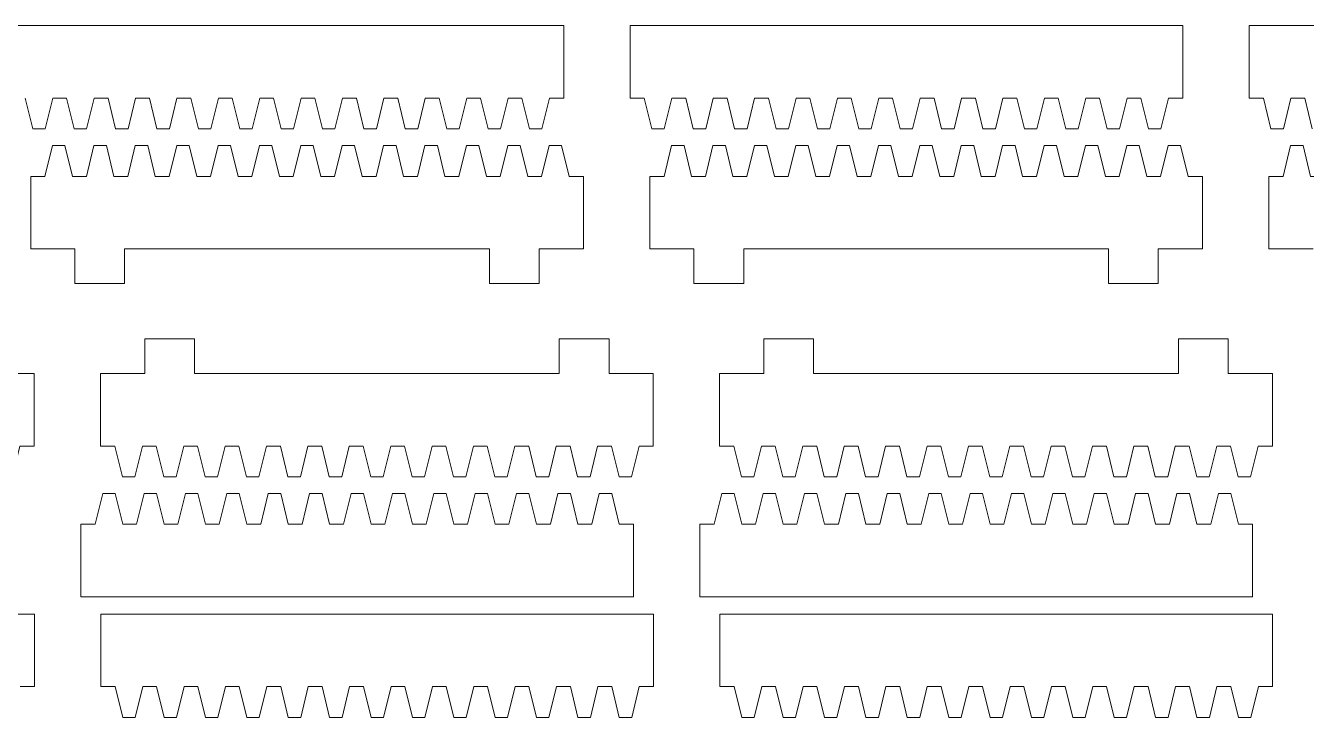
# Model space of a CAD drawing. Header units: millimetres. Extents: x 0 to 634, y 0 to 463.
# Drawn here: x 458.6 to 551.3, y 307.9 to 357.9 of the extents above; entities that cross this region are included whole.
import ezdxf

# ---------------------------------------------------------------- set-up
doc = ezdxf.new("R2010")
doc.units = ezdxf.units.MM
doc.header["$MEASUREMENT"] = 0
doc.layers.get('0').update_dxf_attribs({"linetype": 'CONTINUOUS', "lineweight": 0})

msp = doc.modelspace()

# ---------------------------------------------------------------- linework, layer by layer
at = {"linetype": 'Continuous'}
for points in [[(457.53471, 357.91698, 0), (460.73471, 357.91698, 0), (464.33471, 357.91698, 0), (490.73471, 357.91698, 0), (494.33471, 357.91698, 0), (497.53471, 357.91698, 0), (497.53471, 352.66698, 0), (496.50121, 352.66698, 0), (495.9538, 350.44354, 0), (495.0538, 350.44354, 0), (494.50639, 352.66698, 0), (493.50636, 352.66698, 0), (492.95896, 350.44354, 0), (492.05896, 350.44354, 0), (491.51155, 352.66698, 0), (490.51152, 352.66698, 0), (489.96411, 350.44354, 0), (489.06411, 350.44354, 0), (488.5167, 352.66698, 0), (487.51668, 352.66698, 0), (486.96927, 350.44354, 0), (486.06927, 350.44354, 0), (485.52186, 352.66698, 0), (484.52183, 352.66698, 0), (483.97442, 350.44354, 0), (483.07442, 350.44354, 0), (482.52702, 352.66698, 0), (481.52699, 352.66698, 0), (480.97958, 350.44354, 0), (480.07958, 350.44354, 0), (479.53217, 352.66698, 0), (478.53214, 352.66698, 0), (477.98474, 350.44354, 0), (477.08474, 350.44354, 0), (476.53733, 352.66698, 0), (475.5373, 352.66698, 0), (474.98989, 350.44354, 0), (474.08989, 350.44354, 0), (473.54248, 352.66698, 0), (472.54246, 352.66698, 0), (471.99505, 350.44354, 0), (471.09505, 350.44354, 0), (470.54764, 352.66698, 0), (469.54761, 352.66698, 0), (469.0002, 350.44354, 0), (468.1002, 350.44354, 0), (467.55279, 352.66698, 0), (466.55277, 352.66698, 0), (466.00536, 350.44354, 0), (465.10536, 350.44354, 0), (464.55795, 352.66698, 0), (463.55792, 352.66698, 0), (463.01051, 350.44354, 0), (462.11051, 350.44354, 0), (461.56311, 352.66698, 0), (460.56308, 352.66698, 0), (460.01567, 350.44354, 0), (459.11567, 350.44354, 0), (458.56826, 352.66698, 0)], [(551.71051, 350.44354, 0), (551.16311, 352.66698, 0), (550.16308, 352.66698, 0), (549.61567, 350.44354, 0), (548.71567, 350.44354, 0), (548.16826, 352.66698, 0), (547.13471, 352.66698, 0), (547.13471, 357.91698, 0), (550.33471, 357.91698, 0), (553.93471, 357.91698, 0)], [(463.53594, 349.24064, 0), (462.98853, 347.0172, 0), (461.98851, 347.0172, 0), (461.4411, 349.24064, 0), (460.5411, 349.24064, 0), (459.99369, 347.0172, 0), (458.96019, 347.0172, 0), (458.96019, 341.7672, 0), (462.16019, 341.7672, 0)], [(469.52563, 349.24064, 0), (468.97822, 347.0172, 0), (467.97819, 347.0172, 0), (467.43079, 349.24064, 0), (466.53079, 349.24064, 0), (465.98338, 347.0172, 0), (464.98335, 347.0172, 0), (464.43594, 349.24064, 0), (463.53594, 349.24064, 0)], [(475.51532, 349.24064, 0), (474.96791, 347.0172, 0), (473.96788, 347.0172, 0), (473.42047, 349.24064, 0), (472.52047, 349.24064, 0), (471.97307, 347.0172, 0), (470.97304, 347.0172, 0), (470.42563, 349.24064, 0), (469.52563, 349.24064, 0)], [(481.50501, 349.24064, 0), (480.9576, 347.0172, 0), (479.95757, 347.0172, 0), (479.41016, 349.24064, 0), (478.51016, 349.24064, 0), (477.96276, 347.0172, 0), (476.96273, 347.0172, 0), (476.41532, 349.24064, 0), (475.51532, 349.24064, 0)], [(487.4947, 349.24064, 0), (486.94729, 347.0172, 0), (485.94726, 347.0172, 0), (485.39985, 349.24064, 0), (484.49985, 349.24064, 0), (483.95244, 347.0172, 0), (482.95242, 347.0172, 0), (482.40501, 349.24064, 0), (481.50501, 349.24064, 0)], [(493.48438, 349.24064, 0), (492.93698, 347.0172, 0), (491.93695, 347.0172, 0), (491.38954, 349.24064, 0), (490.48954, 349.24064, 0), (489.94213, 347.0172, 0), (488.9421, 347.0172, 0), (488.3947, 349.24064, 0), (487.4947, 349.24064, 0)], [(492.16019, 339.2672, 0), (495.76019, 339.2672, 0), (495.76019, 341.7672, 0), (498.96019, 341.7672, 0), (498.96019, 347.0172, 0), (497.92664, 347.0172, 0), (497.37923, 349.24064, 0), (496.47923, 349.24064, 0), (495.93182, 347.0172, 0), (494.93179, 347.0172, 0), (494.38438, 349.24064, 0), (493.48438, 349.24064, 0)], [(508.33594, 349.24064, 0), (507.78853, 347.0172, 0), (506.78851, 347.0172, 0), (506.2411, 349.24064, 0), (505.3411, 349.24064, 0), (504.79369, 347.0172, 0), (503.76019, 347.0172, 0), (503.76019, 341.7672, 0), (506.96019, 341.7672, 0)], [(514.32563, 349.24064, 0), (513.77822, 347.0172, 0), (512.77819, 347.0172, 0), (512.23079, 349.24064, 0), (511.33079, 349.24064, 0), (510.78338, 347.0172, 0), (509.78335, 347.0172, 0), (509.23594, 349.24064, 0), (508.33594, 349.24064, 0)], [(520.31532, 349.24064, 0), (519.76791, 347.0172, 0), (518.76788, 347.0172, 0), (518.22047, 349.24064, 0), (517.32047, 349.24064, 0), (516.77307, 347.0172, 0), (515.77304, 347.0172, 0), (515.22563, 349.24064, 0), (514.32563, 349.24064, 0)], [(526.30501, 349.24064, 0), (525.7576, 347.0172, 0), (524.75757, 347.0172, 0), (524.21016, 349.24064, 0), (523.31016, 349.24064, 0), (522.76276, 347.0172, 0), (521.76273, 347.0172, 0), (521.21532, 349.24064, 0), (520.31532, 349.24064, 0)], [(532.2947, 349.24064, 0), (531.74729, 347.0172, 0), (530.74726, 347.0172, 0), (530.19985, 349.24064, 0), (529.29985, 349.24064, 0), (528.75244, 347.0172, 0), (527.75242, 347.0172, 0), (527.20501, 349.24064, 0), (526.30501, 349.24064, 0)], [(538.28438, 349.24064, 0), (537.73698, 347.0172, 0), (536.73695, 347.0172, 0), (536.18954, 349.24064, 0), (535.28954, 349.24064, 0), (534.74213, 347.0172, 0), (533.7421, 347.0172, 0), (533.1947, 349.24064, 0), (532.2947, 349.24064, 0)], [(536.96019, 339.2672, 0), (540.56019, 339.2672, 0), (540.56019, 341.7672, 0), (543.76019, 341.7672, 0), (543.76019, 347.0172, 0), (542.72664, 347.0172, 0), (542.17923, 349.24064, 0), (541.27923, 349.24064, 0), (540.73182, 347.0172, 0), (539.73179, 347.0172, 0), (539.18438, 349.24064, 0), (538.28438, 349.24064, 0)], [(553.13594, 349.24064, 0), (552.58853, 347.0172, 0), (551.58851, 347.0172, 0), (551.0411, 349.24064, 0), (550.1411, 349.24064, 0), (549.59369, 347.0172, 0), (548.56019, 347.0172, 0), (548.56019, 341.7672, 0), (551.76019, 341.7672, 0)], [(462.16019, 341.7672, 0), (462.16019, 339.2672, 0), (465.76019, 339.2672, 0), (465.76019, 341.7672, 0), (492.16019, 341.7672, 0), (492.16019, 339.2672, 0), (492.16019, 341.7672, 0)], [(506.96019, 341.7672, 0), (506.96019, 339.2672, 0), (510.56019, 339.2672, 0), (510.56019, 341.7672, 0), (536.96019, 341.7672, 0), (536.96019, 339.2672, 0), (536.96019, 341.7672, 0)], [(452.41729, 335.26516, 0), (456.01729, 335.26516, 0), (456.01729, 332.76516, 0), (459.21729, 332.76516, 0), (459.21729, 327.51516, 0), (458.18374, 327.51516, 0), (457.63634, 325.29171, 0), (456.73634, 325.29171, 0), (456.18893, 327.51516, 0), (455.1889, 327.51516, 0), (454.64149, 325.29171, 0), (453.74149, 325.29171, 0)], [(467.21729, 332.76516, 0), (467.21729, 335.26516, 0), (470.81729, 335.26516, 0), (470.81729, 332.76516, 0), (497.21729, 332.76516, 0), (497.21729, 335.26516, 0), (497.21729, 332.76516, 0)], [(497.21729, 335.26516, 0), (500.81729, 335.26516, 0), (500.81729, 332.76516, 0), (504.01729, 332.76516, 0), (504.01729, 327.51516, 0), (502.98374, 327.51516, 0), (502.43634, 325.29171, 0), (501.53634, 325.29171, 0), (500.98893, 327.51516, 0), (499.9889, 327.51516, 0), (499.44149, 325.29171, 0), (498.54149, 325.29171, 0)], [(512.01729, 332.76516, 0), (512.01729, 335.26516, 0), (515.61729, 335.26516, 0), (515.61729, 332.76516, 0), (542.01729, 332.76516, 0), (542.01729, 335.26516, 0), (542.01729, 332.76516, 0)], [(542.01729, 335.26516, 0), (545.61729, 335.26516, 0), (545.61729, 332.76516, 0), (548.81729, 332.76516, 0), (548.81729, 327.51516, 0), (547.78374, 327.51516, 0), (547.23634, 325.29171, 0), (546.33634, 325.29171, 0), (545.78893, 327.51516, 0), (544.7889, 327.51516, 0), (544.24149, 325.29171, 0), (543.34149, 325.29171, 0)], [(468.59305, 325.29171, 0), (468.04564, 327.51516, 0), (467.04561, 327.51516, 0), (466.4982, 325.29171, 0), (465.5982, 325.29171, 0), (465.0508, 327.51516, 0), (464.01729, 327.51516, 0), (464.01729, 332.76516, 0), (467.21729, 332.76516, 0)], [(513.39305, 325.29171, 0), (512.84564, 327.51516, 0), (511.84561, 327.51516, 0), (511.2982, 325.29171, 0), (510.3982, 325.29171, 0), (509.8508, 327.51516, 0), (508.81729, 327.51516, 0), (508.81729, 332.76516, 0), (512.01729, 332.76516, 0)], [(474.58274, 325.29171, 0), (474.03533, 327.51516, 0), (473.0353, 327.51516, 0), (472.48789, 325.29171, 0), (471.58789, 325.29171, 0), (471.04049, 327.51516, 0), (470.04046, 327.51516, 0), (469.49305, 325.29171, 0), (468.59305, 325.29171, 0)], [(480.57243, 325.29171, 0), (480.02502, 327.51516, 0), (479.02499, 327.51516, 0), (478.47758, 325.29171, 0), (477.57758, 325.29171, 0), (477.03017, 327.51516, 0), (476.03015, 327.51516, 0), (475.48274, 325.29171, 0), (474.58274, 325.29171, 0)], [(486.56211, 325.29171, 0), (486.01471, 327.51516, 0), (485.01468, 327.51516, 0), (484.46727, 325.29171, 0), (483.56727, 325.29171, 0), (483.01986, 327.51516, 0), (482.01983, 327.51516, 0), (481.47243, 325.29171, 0), (480.57243, 325.29171, 0)], [(492.5518, 325.29171, 0), (492.00439, 327.51516, 0), (491.00437, 327.51516, 0), (490.45696, 325.29171, 0), (489.55696, 325.29171, 0), (489.00955, 327.51516, 0), (488.00952, 327.51516, 0), (487.46211, 325.29171, 0), (486.56211, 325.29171, 0)], [(498.54149, 325.29171, 0), (497.99408, 327.51516, 0), (496.99406, 327.51516, 0), (496.44665, 325.29171, 0), (495.54665, 325.29171, 0), (494.99924, 327.51516, 0), (493.99921, 327.51516, 0), (493.4518, 325.29171, 0), (492.5518, 325.29171, 0)], [(519.38274, 325.29171, 0), (518.83533, 327.51516, 0), (517.8353, 327.51516, 0), (517.28789, 325.29171, 0), (516.38789, 325.29171, 0), (515.84049, 327.51516, 0), (514.84046, 327.51516, 0), (514.29305, 325.29171, 0), (513.39305, 325.29171, 0)], [(525.37243, 325.29171, 0), (524.82502, 327.51516, 0), (523.82499, 327.51516, 0), (523.27758, 325.29171, 0), (522.37758, 325.29171, 0), (521.83017, 327.51516, 0), (520.83015, 327.51516, 0), (520.28274, 325.29171, 0), (519.38274, 325.29171, 0)], [(531.36211, 325.29171, 0), (530.81471, 327.51516, 0), (529.81468, 327.51516, 0), (529.26727, 325.29171, 0), (528.36727, 325.29171, 0), (527.81986, 327.51516, 0), (526.81983, 327.51516, 0), (526.27243, 325.29171, 0), (525.37243, 325.29171, 0)], [(537.3518, 325.29171, 0), (536.80439, 327.51516, 0), (535.80437, 327.51516, 0), (535.25696, 325.29171, 0), (534.35696, 325.29171, 0), (533.80955, 327.51516, 0), (532.80952, 327.51516, 0), (532.26211, 325.29171, 0), (531.36211, 325.29171, 0)], [(543.34149, 325.29171, 0), (542.79408, 327.51516, 0), (541.79406, 327.51516, 0), (541.24665, 325.29171, 0), (540.34665, 325.29171, 0), (539.79924, 327.51516, 0), (538.79921, 327.51516, 0), (538.2518, 325.29171, 0), (537.3518, 325.29171, 0)], [(458.20572, 310.11532, 0), (459.23927, 310.11532, 0), (459.23927, 315.36532, 0), (456.03927, 315.36532, 0)]]:
    msp.add_polyline3d(points, dxfattribs=at)
for points in [[(539.13471, 357.91698, 0), (542.33471, 357.91698, 0), (542.33471, 352.66698, 0), (541.30121, 352.66698, 0), (540.7538, 350.44354, 0), (539.8538, 350.44354, 0), (539.30639, 352.66698, 0), (538.30636, 352.66698, 0), (537.75896, 350.44354, 0), (536.85896, 350.44354, 0), (536.31155, 352.66698, 0), (535.31152, 352.66698, 0), (534.76411, 350.44354, 0), (533.86411, 350.44354, 0), (533.3167, 352.66698, 0), (532.31668, 352.66698, 0), (531.76927, 350.44354, 0), (530.86927, 350.44354, 0), (530.32186, 352.66698, 0), (529.32183, 352.66698, 0), (528.77442, 350.44354, 0), (527.87442, 350.44354, 0), (527.32702, 352.66698, 0), (526.32699, 352.66698, 0), (525.77958, 350.44354, 0), (524.87958, 350.44354, 0), (524.33217, 352.66698, 0), (523.33214, 352.66698, 0), (522.78474, 350.44354, 0), (521.88474, 350.44354, 0), (521.33733, 352.66698, 0), (520.3373, 352.66698, 0), (519.78989, 350.44354, 0), (518.88989, 350.44354, 0), (518.34248, 352.66698, 0), (517.34246, 352.66698, 0), (516.79505, 350.44354, 0), (515.89505, 350.44354, 0), (515.34764, 352.66698, 0), (514.34761, 352.66698, 0), (513.8002, 350.44354, 0), (512.9002, 350.44354, 0), (512.35279, 352.66698, 0), (511.35277, 352.66698, 0), (510.80536, 350.44354, 0), (509.90536, 350.44354, 0), (509.35795, 352.66698, 0), (508.35792, 352.66698, 0), (507.81051, 350.44354, 0), (506.91051, 350.44354, 0), (506.36311, 352.66698, 0), (505.36308, 352.66698, 0), (504.81567, 350.44354, 0), (503.91567, 350.44354, 0), (503.36826, 352.66698, 0), (502.33471, 352.66698, 0), (502.33471, 357.91698, 0), (505.53471, 357.91698, 0), (509.13471, 357.91698, 0), (535.53471, 357.91698, 0)], [(499.39182, 316.61537, 0), (502.59182, 316.61537, 0), (502.59182, 321.86537, 0), (501.55832, 321.86537, 0), (501.01091, 324.08882, 0), (500.11091, 324.08882, 0), (499.5635, 321.86537, 0), (498.56347, 321.86537, 0), (498.01606, 324.08882, 0), (497.11606, 324.08882, 0), (496.56865, 321.86537, 0), (495.56863, 321.86537, 0), (495.02122, 324.08882, 0), (494.12122, 324.08882, 0), (493.57381, 321.86537, 0), (492.57378, 321.86537, 0), (492.02637, 324.08882, 0), (491.12637, 324.08882, 0), (490.57897, 321.86537, 0), (489.57894, 321.86537, 0), (489.03153, 324.08882, 0), (488.13153, 324.08882, 0), (487.58412, 321.86537, 0), (486.58409, 321.86537, 0), (486.03669, 324.08882, 0), (485.13669, 324.08882, 0), (484.58928, 321.86537, 0), (483.58925, 321.86537, 0), (483.04184, 324.08882, 0), (482.14184, 324.08882, 0), (481.59443, 321.86537, 0), (480.59441, 321.86537, 0), (480.047, 324.08882, 0), (479.147, 324.08882, 0), (478.59959, 321.86537, 0), (477.59956, 321.86537, 0), (477.05215, 324.08882, 0), (476.15215, 324.08882, 0), (475.60475, 321.86537, 0), (474.60472, 321.86537, 0), (474.05731, 324.08882, 0), (473.15731, 324.08882, 0), (472.6099, 321.86537, 0), (471.60987, 321.86537, 0), (471.06247, 324.08882, 0), (470.16247, 324.08882, 0), (469.61506, 321.86537, 0), (468.61503, 321.86537, 0), (468.06762, 324.08882, 0), (467.16762, 324.08882, 0), (466.62021, 321.86537, 0), (465.62019, 321.86537, 0), (465.07278, 324.08882, 0), (464.17278, 324.08882, 0), (463.62537, 321.86537, 0), (462.59182, 321.86537, 0), (462.59182, 316.61537, 0), (465.79182, 316.61537, 0), (469.39182, 316.61537, 0), (495.79182, 316.61537, 0)], [(544.19182, 316.61537, 0), (547.39182, 316.61537, 0), (547.39182, 321.86537, 0), (546.35832, 321.86537, 0), (545.81091, 324.08882, 0), (544.91091, 324.08882, 0), (544.3635, 321.86537, 0), (543.36347, 321.86537, 0), (542.81606, 324.08882, 0), (541.91606, 324.08882, 0), (541.36865, 321.86537, 0), (540.36863, 321.86537, 0), (539.82122, 324.08882, 0), (538.92122, 324.08882, 0), (538.37381, 321.86537, 0), (537.37378, 321.86537, 0), (536.82637, 324.08882, 0), (535.92637, 324.08882, 0), (535.37897, 321.86537, 0), (534.37894, 321.86537, 0), (533.83153, 324.08882, 0), (532.93153, 324.08882, 0), (532.38412, 321.86537, 0), (531.38409, 321.86537, 0), (530.83669, 324.08882, 0), (529.93669, 324.08882, 0), (529.38928, 321.86537, 0), (528.38925, 321.86537, 0), (527.84184, 324.08882, 0), (526.94184, 324.08882, 0), (526.39443, 321.86537, 0), (525.39441, 321.86537, 0), (524.847, 324.08882, 0), (523.947, 324.08882, 0), (523.39959, 321.86537, 0), (522.39956, 321.86537, 0), (521.85215, 324.08882, 0), (520.95215, 324.08882, 0), (520.40475, 321.86537, 0), (519.40472, 321.86537, 0), (518.85731, 324.08882, 0), (517.95731, 324.08882, 0), (517.4099, 321.86537, 0), (516.40987, 321.86537, 0), (515.86247, 324.08882, 0), (514.96247, 324.08882, 0), (514.41506, 321.86537, 0), (513.41503, 321.86537, 0), (512.86762, 324.08882, 0), (511.96762, 324.08882, 0), (511.42021, 321.86537, 0), (510.42019, 321.86537, 0), (509.87278, 324.08882, 0), (508.97278, 324.08882, 0), (508.42537, 321.86537, 0), (507.39182, 321.86537, 0), (507.39182, 316.61537, 0), (510.59182, 316.61537, 0), (514.19182, 316.61537, 0), (540.59182, 316.61537, 0)], [(467.23927, 315.36532, 0), (464.03927, 315.36532, 0), (464.03927, 310.11532, 0), (465.07278, 310.11532, 0), (465.62019, 307.89188, 0), (466.52019, 307.89188, 0), (467.06759, 310.11532, 0), (468.06762, 310.11532, 0), (468.61503, 307.89188, 0), (469.51503, 307.89188, 0), (470.06244, 310.11532, 0), (471.06247, 310.11532, 0), (471.60987, 307.89188, 0), (472.50987, 307.89188, 0), (473.05728, 310.11532, 0), (474.05731, 310.11532, 0), (474.60472, 307.89188, 0), (475.50472, 307.89188, 0), (476.05213, 310.11532, 0), (477.05215, 310.11532, 0), (477.59956, 307.89188, 0), (478.49956, 307.89188, 0), (479.04697, 310.11532, 0), (480.047, 310.11532, 0), (480.59441, 307.89188, 0), (481.49441, 307.89188, 0), (482.04181, 310.11532, 0), (483.04184, 310.11532, 0), (483.58925, 307.89188, 0), (484.48925, 307.89188, 0), (485.03666, 310.11532, 0), (486.03669, 310.11532, 0), (486.58409, 307.89188, 0), (487.48409, 307.89188, 0), (488.0315, 310.11532, 0), (489.03153, 310.11532, 0), (489.57894, 307.89188, 0), (490.47894, 307.89188, 0), (491.02635, 310.11532, 0), (492.02637, 310.11532, 0), (492.57378, 307.89188, 0), (493.47378, 307.89188, 0), (494.02119, 310.11532, 0), (495.02122, 310.11532, 0), (495.56863, 307.89188, 0), (496.46863, 307.89188, 0), (497.01604, 310.11532, 0), (498.01606, 310.11532, 0), (498.56347, 307.89188, 0), (499.46347, 307.89188, 0), (500.01088, 310.11532, 0), (501.01091, 310.11532, 0), (501.55832, 307.89188, 0), (502.45832, 307.89188, 0), (503.00572, 310.11532, 0), (504.03927, 310.11532, 0), (504.03927, 315.36532, 0), (500.83927, 315.36532, 0), (497.23927, 315.36532, 0), (470.83927, 315.36532, 0)], [(512.03927, 315.36532, 0), (508.83927, 315.36532, 0), (508.83927, 310.11532, 0), (509.87278, 310.11532, 0), (510.42019, 307.89188, 0), (511.32019, 307.89188, 0), (511.86759, 310.11532, 0), (512.86762, 310.11532, 0), (513.41503, 307.89188, 0), (514.31503, 307.89188, 0), (514.86244, 310.11532, 0), (515.86247, 310.11532, 0), (516.40987, 307.89188, 0), (517.30987, 307.89188, 0), (517.85728, 310.11532, 0), (518.85731, 310.11532, 0), (519.40472, 307.89188, 0), (520.30472, 307.89188, 0), (520.85213, 310.11532, 0), (521.85215, 310.11532, 0), (522.39956, 307.89188, 0), (523.29956, 307.89188, 0), (523.84697, 310.11532, 0), (524.847, 310.11532, 0), (525.39441, 307.89188, 0), (526.29441, 307.89188, 0), (526.84181, 310.11532, 0), (527.84184, 310.11532, 0), (528.38925, 307.89188, 0), (529.28925, 307.89188, 0), (529.83666, 310.11532, 0), (530.83669, 310.11532, 0), (531.38409, 307.89188, 0), (532.28409, 307.89188, 0), (532.8315, 310.11532, 0), (533.83153, 310.11532, 0), (534.37894, 307.89188, 0), (535.27894, 307.89188, 0), (535.82635, 310.11532, 0), (536.82637, 310.11532, 0), (537.37378, 307.89188, 0), (538.27378, 307.89188, 0), (538.82119, 310.11532, 0), (539.82122, 310.11532, 0), (540.36863, 307.89188, 0), (541.26863, 307.89188, 0), (541.81604, 310.11532, 0), (542.81606, 310.11532, 0), (543.36347, 307.89188, 0), (544.26347, 307.89188, 0), (544.81088, 310.11532, 0), (545.81091, 310.11532, 0), (546.35832, 307.89188, 0), (547.25832, 307.89188, 0), (547.80572, 310.11532, 0), (548.83927, 310.11532, 0), (548.83927, 315.36532, 0), (545.63927, 315.36532, 0), (542.03927, 315.36532, 0), (515.63927, 315.36532, 0)]]:
    msp.add_polyline3d(points, close=True, dxfattribs=at)

doc.saveas('drawing.dxf')
